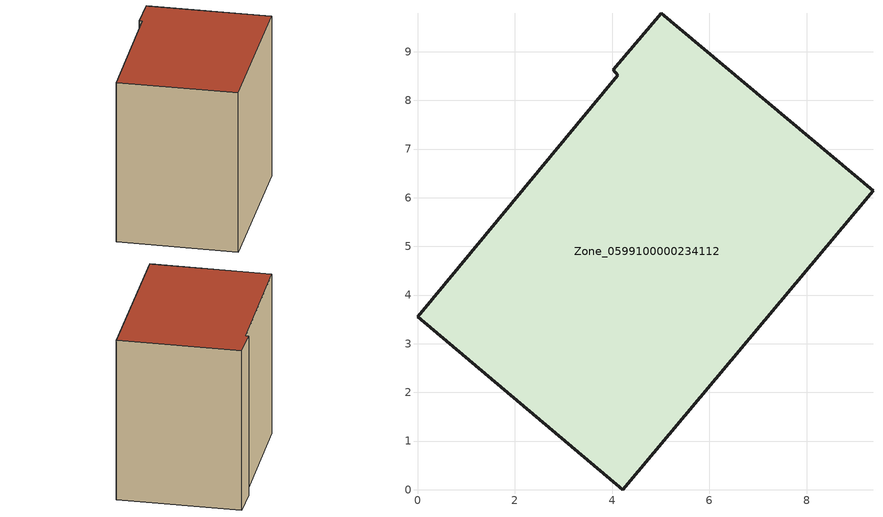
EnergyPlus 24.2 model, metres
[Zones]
Zone_0599100000234112
 floor ground (C_G): 9.36,6.14 4.22,0 0,3.55 4.11,8.52 4.02,8.63 5.01,9.79 z0
 wall outside (C_F): 9.36,6.14 5.01,9.79 4.02,8.63 4.11,8.52 0,3.55 4.22,0 9.36,6.14 z0:7.84
 roof outside (C_R): 4.22,0 9.36,6.14 5.01,9.79 4.02,8.63 4.11,8.52 0,3.55 z7.84
[BUILDING]
Pand.0599100000234112: North Axis=0; Terrain=City; Loads Convergence Tolerance Value=0.04; Temperature Convergence Tolerance Value=0.4; Solar Distribution=FullExterior; Maximum Number of Warmup Days=25; Minimum Number of Warmup Days=1
[Site:Location]
Rotterdam.The.Hague.AP_ZH_NLD Design_Conditions: Latitude=51.96; Longitude=4.45; Time Zone=1; Elevation=-4.5
[SITE:GROUNDTEMPERATURE:BUILDINGSURFACE]
18, 18, 18, 18, 18, 18, 18, 18, 18, 18, 18, 18
[MATERIAL] Thermal Absorptance=0.9; Solar Absorptance=0.7; Visible Absorptance=0.7
Name | Roughness | Thickness | Conductivity | Density | Specific Heat
G.TI.1946 | MediumSmooth | 0.15 | 1 | 540 | 1210
F.TI.1946 | Rough | 0.3 | 0.857143 | 1920 | 840
R.TI.1946 | MediumRough | 0.2 | 0.1 | 1500 | 1000
[CONSTRUCTION]
C_G: G.TI.1946
C_F: F.TI.1946
C_R: R.TI.1946
[ZONE]
Zone_0599100000234112: Type=1; Multiplier=1; Ceiling Height=Autocalculate; Volume=Autocalculate; Floor Area=autocalculate; Part of Total Floor Area=Yes
[ZONEINFILTRATION:DESIGNFLOWRATE]
Infil_Zone_0599100000234112: Zone or ZoneList or Space or SpaceList=Zone_0599100000234112; Schedule=AlwaysOn; Design Flow Rate Calculation Method=Flow/Area; Flow Rate per Floor Area=0.003; Constant Term Coefficient=1; Temperature Term Coefficient=0; Velocity Term Coefficient=0; Velocity Squared Term Coefficient=0
[HVACTEMPLATE:ZONE:IDEALLOADSAIRSYSTEM]
Zone_0599100000234112: Maximum Heating Supply Air Temperature=50; Minimum Cooling Supply Air Temperature=13; Maximum Heating Supply Air Humidity Ratio=0.0156; Minimum Cooling Supply Air Humidity Ratio=0.0077; Heating Limit=NoLimit; Cooling Limit=NoLimit; Dehumidification Control Type=ConstantSensibleHeatRatio; Cooling Sensible Heat Ratio=0.7; Dehumidification Setpoint=60; Humidification Control Type=None; Humidification Setpoint=30; Outdoor Air Method=None; Outdoor Air Flow Rate per Person=0.00944; Outdoor Air Flow Rate per Zone Floor Area=0; Outdoor Air Flow Rate per Zone=0; Demand Controlled Ventilation Type=None; Outdoor Air Economizer Type=NoEconomizer; Heat Recovery Type=None; Sensible Heat Recovery Effectiveness=0.7; Latent Heat Recovery Effectiveness=0.65
[ZONECONTROL:THERMOSTAT]
ThermostatControl_Zone_0599100000234112: Zone or ZoneList=Zone_0599100000234112; Control Type Schedule=DualSetpointControlType; Control 1=Thermostat_Zone_0599100000234112; Temperature Difference Between Cutout And Setpoint=0
[THERMOSTATSETPOINT:DUALSETPOINT]
Thermostat_Zone_0599100000234112: Heating Setpoint Temperature Schedule=HeatingSetpoint_Zone_0599100000234112; Cooling Setpoint Temperature Schedule=CoolingSetpoint_Zone_0599100000234112
[SCHEDULE:COMPACT]
HeatingSetpoint_Zone_0599100000234112: Through: 12/31, For: AllDays, Until: 24:00, 21
CoolingSetpoint_Zone_0599100000234112: Through: 12/31, For: AllDays, Until: 24:00, 24
DualSetpointControlType: Through: 12/31, For: AllDays, Until: 24:00, 4
AlwaysOn: Through: 12/31, For: AllDays, Until: 24:00, 1
